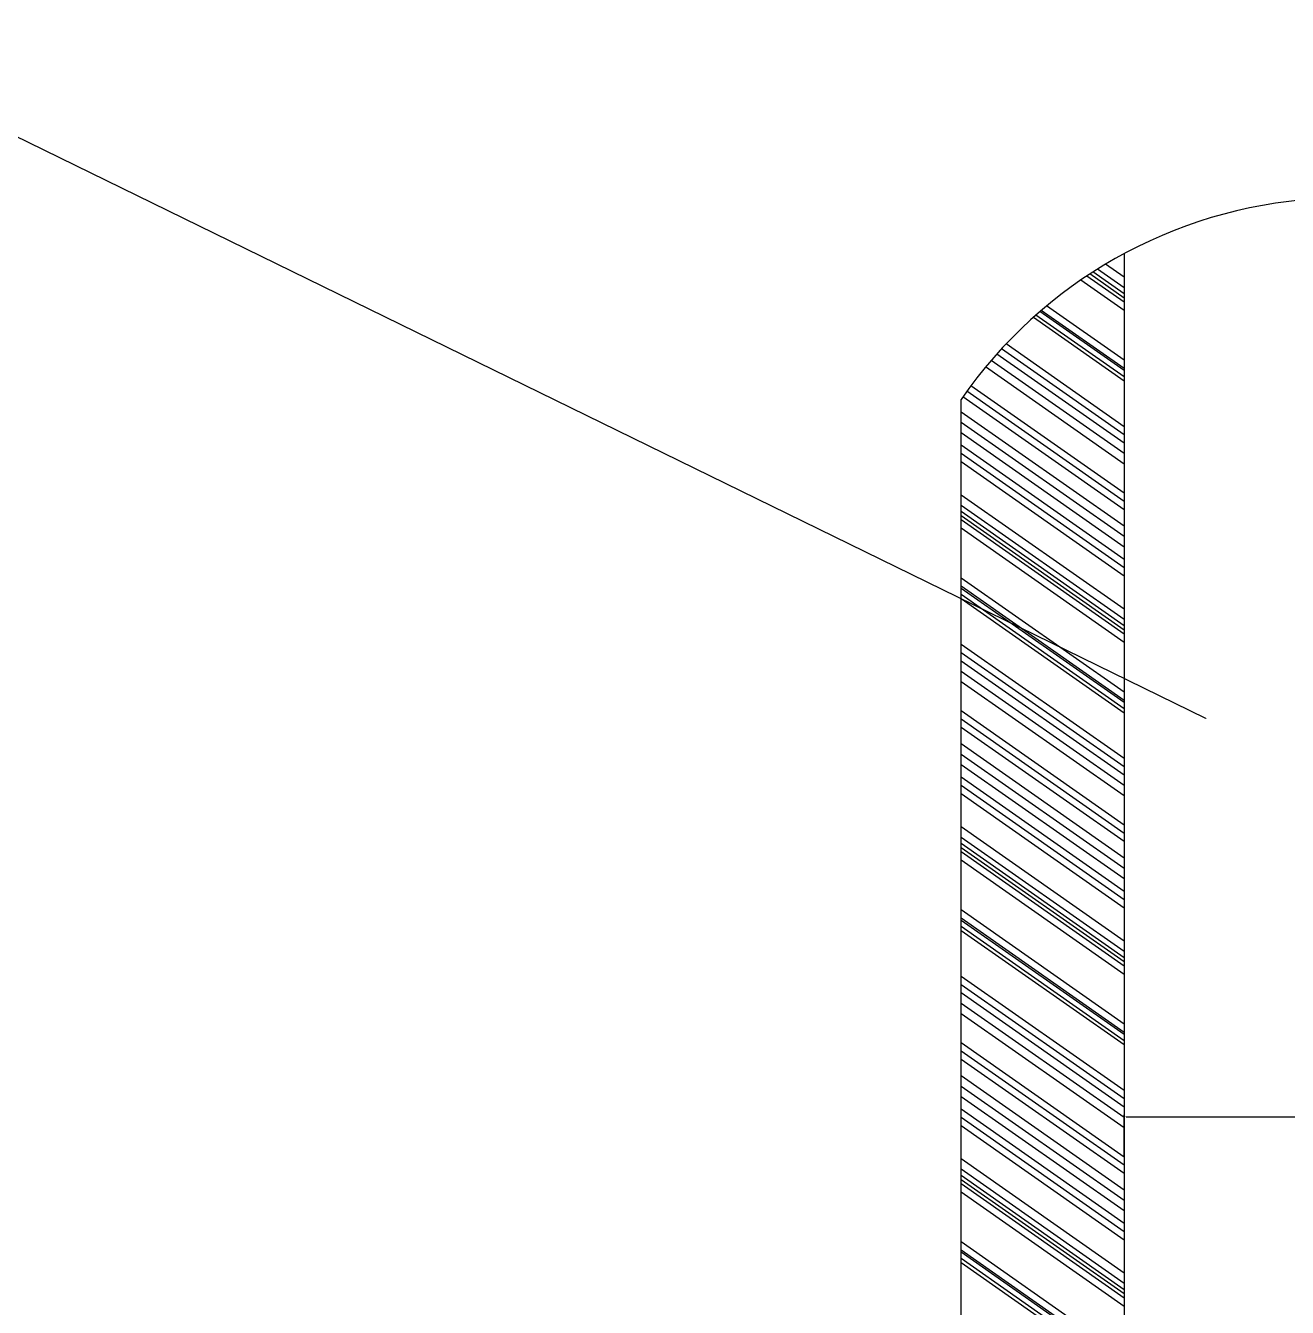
# Model space of a CAD drawing. Header units: millimetres. Extents: x 9612 to 23319, y 1863 to 14354.
# Drawn here: x 11504.2 to 11620.2, y 7711.7 to 7829.5 of the extents above; entities that cross this region are included whole.
import ezdxf

# ---------------------------------------------------------------- set-up
doc = ezdxf.new("R2010")
doc.units = ezdxf.units.MM
doc.header["$MEASUREMENT"] = 0
doc.styles.get("Standard").update_dxf_attribs({"font": 'arial.ttf'})
doc.dimstyles.get("Standard").update_dxf_attribs({"dimtxt": 0.18, "dimasz": 0.18, "dimexe": 0.18, "dimexo": 0.0625, "dimgap": 0.09, "dimtad": 0, "dimtih": 1, "dimtoh": 1, "dimdec": 4, "dimzin": 0, "dimdsep": 46, "dimtxsty": 'Standard', "dimcen": 0.09, "dimadec": 0, "dimazin": 0, "dimtfac": 1, "dimtdec": 4, "dimtofl": 0, "dimtmove": 0, "dimatfit": 3, "dimfxl": 1, "dimtolj": 1, "dimtzin": 0, "dimarcsym": 0})

# ---------------------------------------------------------------- blocks, each defined once
blk = doc.blocks.new('*D117')
at = {"color": 0, "lineweight": -2, "transparency": 16777216}
for p, q in [((11605.23, 7725.54), (11605.23, 7729.35)), ((11605.41, 7729.17), (11679.64, 7729.17)), ((11755.05, 7729.17), (11680.83, 7729.17)), ((11755.23, 7719.02), (11755.23, 7729.35))]:
    blk.add_line(p, q, dxfattribs=at)
at = {"color": 0, "transparency": 16777216}
for points in [[(11605.41, 7729.2), (11605.41, 7729.14), (11605.23, 7729.17)], [(11755.05, 7729.2), (11755.05, 7729.14), (11755.23, 7729.17)]]:
    blk.add_solid(points, dxfattribs=at)
at = {"layer": 'Defpoints', "color": 0, "transparency": 16777216}
for p in [(11755.23, 7729.17), (11605.23, 7725.48), (11755.23, 7718.96)]:
    blk.add_point(p, dxfattribs=at)
at = {"color": 0, "transparency": 16777216, "insert": (11680.23, 7729.17), "char_height": 0.18, "attachment_point": 5}
blk.add_mtext('\\A1;150.0000', dxfattribs=at)
blk = doc.blocks.new('*D121')
at = {"color": 0, "lineweight": -2, "transparency": 16777216}
for p, q in [((11355.83, 7857.78), (11424.7, 7857.78)), ((11424.7, 7857.78), (11612.7, 7765.81)), ((11680.14, 7732.77), (11680.32, 7732.77)), ((11680.23, 7732.68), (11680.23, 7732.86))]:
    blk.add_line(p, q, dxfattribs=at)
at = {"color": 0, "transparency": 16777216}
blk.add_solid([(11612.72, 7765.83), (11612.69, 7765.78), (11612.86, 7765.73)], dxfattribs=at)
at = {"layer": 'Defpoints', "color": 0, "transparency": 16777216}
for p in [(11612.86, 7765.73), (11747.6, 7699.81)]:
    blk.add_point(p, dxfattribs=at)
at = {"color": 0, "transparency": 16777216, "insert": (11354.98, 7857.78), "char_height": 0.18, "attachment_point": 5}
blk.add_mtext('\\A1;Stock Tube\\PID ∅150.0000', dxfattribs=at)
blk = doc.blocks.new('ijkkkkkkkkk')
at = {"linetype": 'Continuous'}
for p, q in [((1129.88887, -144.90128), (1128.17028, -143.69791)), ((1129.88887, -142.72308), (1129.88887, -325.20267)), ((1129.88887, -147.19023), (1126.45032, -144.78253)), ((1129.88887, -146.80874), (1126.73108, -144.59763)), ((1129.88887, -146.42725), (1127.01417, -144.41437)), ((1129.88887, -145.85501), (1127.44323, -144.14255)), ((1129.88887, -147.95322), (1125.89569, -145.15716)), ((1129.88887, -154.05709), (1121.77334, -148.37454)), ((1129.88887, -153.48485), (1122.13697, -148.05691)), ((1129.88887, -153.29411), (1122.2592, -147.95175)), ((1129.88887, -152.53112), (1122.75325, -147.53471)), ((1129.88887, -152.53112), (1122.75325, -147.53471)), ((1129.88887, -154.43858), (1121.53346, -148.58806)), ((1129.88887, -160.16096), (1118.17193, -151.95668)), ((1129.88887, -160.16096), (1118.17193, -151.95668)), ((1129.88887, -159.39798), (1118.59497, -151.4899)), ((1129.88887, -158.635), (1119.02565, -151.02849)), ((1129.88887, -162.06842), (1117.14753, -153.14684)), ((1129.88887, -161.11469), (1117.65383, -152.54763)), ((1129.88887, -165.50185), (1115.42185, -155.37194)), ((1129.88887, -164.73887), (1115.79227, -154.86832)), ((1114.88887, -325.20267), (1114.88887, -156.1246)), ((1129.88887, -166.26484), (1115.05888, -155.88077)), ((1129.88887, -167.79081), (1114.88887, -157.28769)), ((1129.88887, -168.74454), (1114.88887, -158.24142)), ((1129.88887, -169.69827), (1114.88887, -159.19515)), ((1129.88887, -170.84274), (1114.88887, -160.33963)), ((1129.88887, -171.60573), (1114.88887, -161.10261)), ((1129.88887, -172.36871), (1114.88887, -161.8656)), ((1129.88887, -175.42065), (1114.88887, -164.91753)), ((1129.88887, -176.37438), (1114.88887, -165.87126)), ((1129.88887, -176.94661), (1114.88887, -166.4435)), ((1129.88887, -177.32811), (1114.88887, -166.82499)), ((1129.88887, -177.7096), (1114.88887, -167.20649)), ((1129.88887, -178.47258), (1114.88887, -167.96947)), ((1129.88887, -183.05049), (1114.88887, -172.54737)), ((1129.88887, -183.05049), (1114.88887, -172.54737)), ((1129.88887, -183.81347), (1114.88887, -173.31036)), ((1129.88887, -184.00422), (1114.88887, -173.5011)), ((1129.88887, -184.57646), (1114.88887, -174.07334)), ((1129.88887, -184.95795), (1114.88887, -174.45483)), ((1129.88887, -189.15436), (1114.88887, -178.65125)), ((1129.88887, -189.91734), (1114.88887, -179.41423)), ((1129.88887, -190.68033), (1114.88887, -180.17722)), ((1129.88887, -190.68033), (1114.88887, -180.17722)), ((1129.88887, -191.63406), (1114.88887, -181.13095)), ((1129.88887, -192.58779), (1114.88887, -182.08468)), ((1129.88887, -195.25823), (1114.88887, -184.75512)), ((1129.88887, -196.02122), (1114.88887, -185.5181)), ((1129.88887, -196.7842), (1114.88887, -186.28109)), ((1129.88887, -198.31017), (1114.88887, -187.80706)), ((1129.88887, -199.2639), (1114.88887, -188.76079)), ((1129.88887, -200.21763), (1114.88887, -189.71452)), ((1129.88887, -201.36211), (1114.88887, -190.85899)), ((1129.88887, -202.12509), (1114.88887, -191.62198)), ((1129.88887, -202.88807), (1114.88887, -192.38496)), ((1129.88887, -205.94001), (1114.88887, -195.4369)), ((1129.88887, -206.89374), (1114.88887, -196.39063)), ((1129.88887, -207.46598), (1114.88887, -196.96287)), ((1129.88887, -207.84747), (1114.88887, -197.34436)), ((1129.88887, -208.22896), (1114.88887, -197.72585)), ((1129.88887, -208.99195), (1114.88887, -198.48883)), ((1129.88887, -213.56985), (1114.88887, -203.06674)), ((1129.88887, -213.56985), (1114.88887, -203.06674)), ((1129.88887, -214.33284), (1114.88887, -203.82972)), ((1129.88887, -214.52358), (1114.88887, -204.02047)), ((1129.88887, -215.09582), (1114.88887, -204.59271)), ((1129.88887, -215.47731), (1114.88887, -204.9742)), ((1129.88887, -219.67373), (1114.88887, -209.17061)), ((1129.88887, -220.43671), (1114.88887, -209.9336)), ((1129.88887, -221.19969), (1114.88887, -210.69658)), ((1129.88887, -221.19969), (1114.88887, -210.69658)), ((1129.88887, -222.15342), (1114.88887, -211.65031)), ((1129.88887, -223.10715), (1114.88887, -212.60404)), ((1129.88887, -225.7776), (1114.88887, -215.27448)), ((1129.88887, -226.54058), (1114.88887, -216.03747)), ((1129.88887, -227.30357), (1114.88887, -216.80045)), ((1129.88887, -228.82953), (1114.88887, -218.32642)), ((1129.88887, -229.78326), (1114.88887, -219.28015)), ((1129.88887, -230.73699), (1114.88887, -220.23388)), ((1129.88887, -231.88147), (1114.88887, -221.37836)), ((1129.88887, -232.64446), (1114.88887, -222.14134)), ((1129.88887, -233.40744), (1114.88887, -222.90433)), ((1129.88887, -236.45938), (1114.88887, -225.95626)), ((1129.88887, -237.41311), (1114.88887, -226.90999)), ((1129.88887, -237.98534), (1114.88887, -227.48223)), ((1129.88887, -238.36684), (1114.88887, -227.86372)), ((1129.88887, -238.74833), (1114.88887, -228.24521)), ((1129.88887, -239.51131), (1114.88887, -229.0082)), ((1129.88887, -244.08922), (1114.88887, -233.5861)), ((1129.88887, -244.08922), (1114.88887, -233.5861)), ((1129.88887, -244.8522), (1114.88887, -234.34909)), ((1129.88887, -245.04295), (1114.88887, -234.53983)), ((1129.88887, -245.61519), (1114.88887, -235.11207)), ((1129.88887, -245.99668), (1114.88887, -235.49356))]:
    blk.add_line(p, q, dxfattribs=at)
blk.add_ellipse((1150.23004, -180.58579), major_axis=(30.39201, 30.39201), ratio=1, start_param=0.849962787, end_param=1.750760324, dxfattribs=at)
dim = blk.add_diameter_dim_2p(p1=(1272.259, -251.44279), p2=(1137.51873, -185.52572), text='Stock Tube\\PID <>', dimstyle='Standard')
dim.commit()
dim.dimension.update_dxf_attribs({"geometry": '*D121', "text_midpoint": (879.63047, -93.47294), "dimtype": 131, "insert": (-10475.34511, -7951.25402)})
dim = blk.add_linear_dim(base=(1279.88887, -222.08497), p1=(1129.88887, -225.7776), p2=(1279.88887, -232.29643), dimstyle='Standard')
dim.commit()
dim.dimension.update_dxf_attribs({"geometry": '*D117', "text_midpoint": (1204.88887, -222.08497), "dimtype": 128, "insert": (-10475.34511, -7951.25402)})

msp = doc.modelspace()

# ---------------------------------------------------------------- block references
msp.add_blockref('ijkkkkkkkkk', (10475.34511, 7951.25402))

doc.saveas('drawing.dxf')
